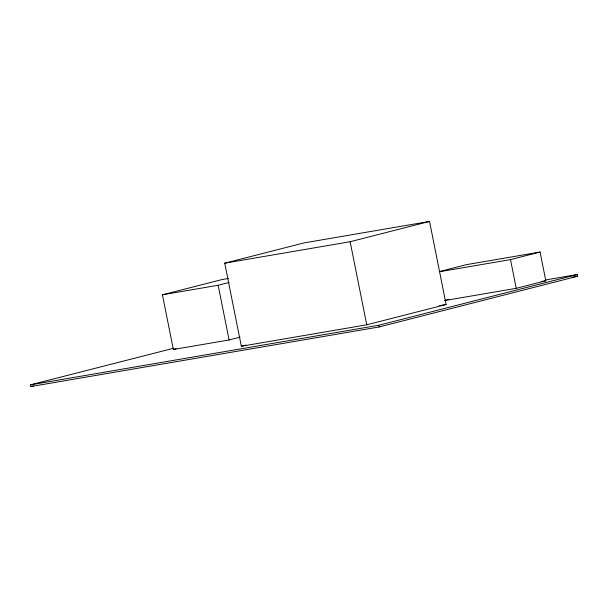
<?xml version="1.0" encoding="UTF-8"?>
<svg xmlns="http://www.w3.org/2000/svg" width="608" height="608" viewBox="0 0 608 608"><rect width="100%" height="100%" fill="white"/><g stroke="black" fill="none" stroke-linecap="round" stroke-linejoin="round"><path stroke-width="0.91" d="M224.724 263.18L304.122 242.888L429.537 221.434L446.135 304.509L366.738 324.801L241.33 346.256L224.724 263.18L350.14 241.726L429.537 221.434M240.092 337.159L229.094 339.963L173.356 349.501L162.427 294.796L221.973 279.581L228.479 278.472M162.427 294.796L218.166 285.266L229.155 282.454M439.478 271.533L466.366 264.662L540.079 252.046L545.817 280.767L516.238 288.329L444.395 300.618M439.584 271.738L510.5 259.608L540.079 252.046M545.505 279.969L577.258 274.535L577.6 276.245L379.103 326.967L30.742 386.566L30.4 384.856L173.759 348.224M173.356 349.501L176.107 348.802M30.742 386.566L33.501 385.867M241.33 346.256L245.89 345.093M445.216 300.246L448.803 299.334M30.4 384.856L378.761 325.257L577.258 274.535M541.15 281.565L545.817 280.767M571.999 277.202L577.6 276.245M439.584 305.634L446.135 304.509M510.5 259.608L516.238 288.329M378.761 325.257L379.103 326.967M350.14 241.726L366.738 324.801M218.166 285.266L229.094 339.963"/></g></svg>
